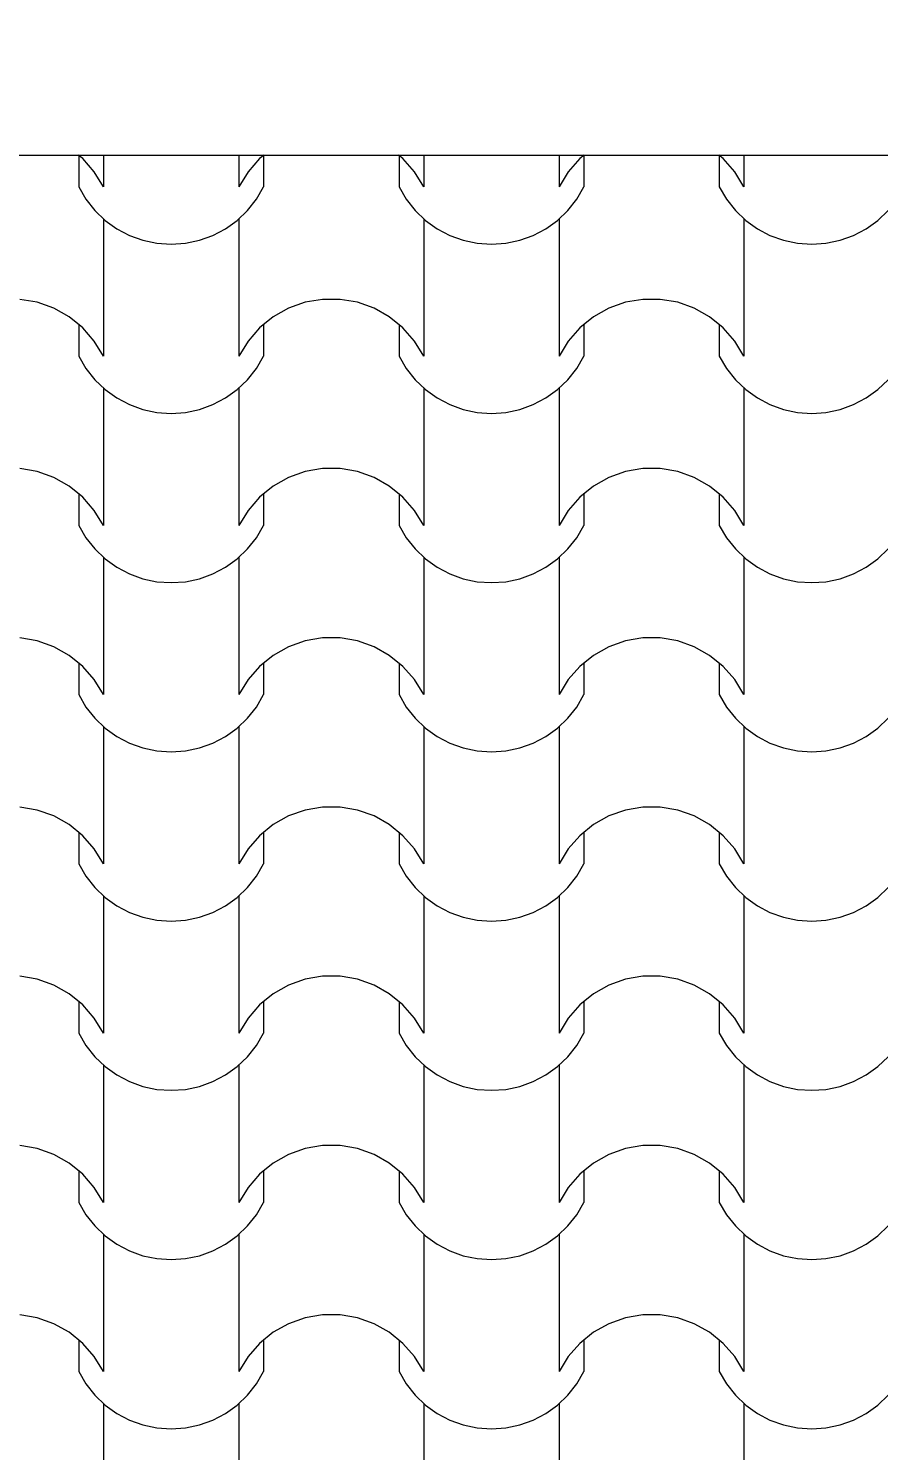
# Model space of a CAD drawing. Header units: millimetres. Extents: x 318905 to 439572, y -5133 to 105868.
# Drawn here: x 400279 to 401034, y 6484 to 7747 of the extents above; entities that cross this region are included whole.
import ezdxf

# ---------------------------------------------------------------- set-up
doc = ezdxf.new("R2010")
doc.units = ezdxf.units.MM
doc.header["$MEASUREMENT"] = 0
for name, color, linetype, lineweight in [('0_Stylo_No__98', 154, 'Continuous', 0), ('2D -  Dessin général_Stylo_No__1', 7, 'Continuous', 5), ('OMBRES_Stylo_No__1', 7, 'Continuous', 5)]:
    doc.layers.add(name, color=color, linetype=linetype, lineweight=lineweight)
doc.layers.add('OMBRES_Stylo_No__82', color=7, linetype='Continuous', lineweight=13, true_color=0xaaaaaa)
doc.styles.add('STYLE_GENERE_3', font='')
doc.styles.get('STYLE_GENERE_3').set_extended_font_data('Arial')
doc.dimstyles.new('STYLE_GENERE__1', dxfattribs={"dimtxt": 200, "dimasz": 142.5, "dimexe": 0.18, "dimexo": 500, "dimgap": 0.09, "dimtad": 0, "dimtih": 1, "dimtoh": 1, "dimlfac": 0.001, "dimzin": 0, "dimdsep": 46, "dimtxsty": 'STYLE_GENERE_3', "dimblk": 'ARROWHEAD_6', "dimblk1": 'ARROWHEAD_6', "dimblk2": 'ARROWHEAD_6', "dimcen": 0.09, "dimclrd": 154, "dimclre": 154, "dimclrt": 154, "dimazin": 0, "dimtfac": 1, "dimtdec": 4, "dimtmove": 0, "dimatfit": 3, "dimfxl": 0, "dimtolj": 1, "dimtzin": 0, "dimarcsym": 0})

# ---------------------------------------------------------------- blocks, each defined once
blk = doc.blocks.new('*X109')
at = {"layer": 'OMBRES_Stylo_No__82', "linetype": 'Continuous'}
for p, q in [((400327.1, 7631.3), (400323.1, 7634.5)), ((400323.5, 7634.2), (400323.5, 7606.2)), ((400337.3, 7619.5), (400327.1, 7631.3)), ((400345.5, 7634.5), (400345.5, 7606.2)), ((400465.7, 7634.5), (400465.7, 7606.2)), ((400484.1, 7631.3), (400473.9, 7619.5)), ((400488.1, 7634.5), (400484.1, 7631.3)), ((400487.7, 7634.2), (400487.7, 7606.2)), ((400611.5, 7631.3), (400607.6, 7634.5)), ((400608, 7634.2), (400608, 7606.2)), ((400621.8, 7619.5), (400611.5, 7631.3)), ((400630, 7634.5), (400630, 7606.2)), ((400750.2, 7634.5), (400750.2, 7606.2)), ((400768.6, 7631.3), (400758.3, 7619.5)), ((400772.6, 7634.5), (400768.6, 7631.3)), ((400772.2, 7634.2), (400772.2, 7606.2)), ((400896, 7631.3), (400892.1, 7634.5)), ((400892.4, 7634.2), (400892.4, 7606.2)), ((400906.3, 7619.5), (400896, 7631.3)), ((400914.4, 7634.5), (400914.4, 7606.2)), ((400345.5, 7606.2), (400337.3, 7619.5)), ((400473.9, 7619.5), (400465.7, 7606.2)), ((400630, 7606.2), (400621.8, 7619.5)), ((400758.3, 7619.5), (400750.2, 7606.2)), ((400914.4, 7606.2), (400906.3, 7619.5)), ((400323.5, 7606.2), (400329.9, 7595.2)), ((400481.3, 7595.2), (400487.7, 7606.2)), ((400608, 7606.2), (400614.4, 7595.2)), ((400765.8, 7595.2), (400772.2, 7606.2)), ((400892.4, 7606.2), (400898.9, 7595.2)), ((400329.9, 7595.2), (400337.8, 7585.3)), ((400473.4, 7585.3), (400481.3, 7595.2)), ((400614.4, 7595.2), (400622.3, 7585.3)), ((400757.9, 7585.3), (400765.8, 7595.2)), ((400898.9, 7595.2), (400906.8, 7585.3)), ((400337.8, 7585.3), (400347, 7576.5)), ((400464.2, 7576.5), (400473.4, 7585.3)), ((400622.3, 7585.3), (400631.5, 7576.5)), ((400748.7, 7576.5), (400757.9, 7585.3)), ((400906.8, 7585.3), (400916, 7576.5)), ((401033.2, 7576.5), (401042.4, 7585.3)), ((400345.5, 7577.8), (400345.5, 7516.8)), ((400347, 7576.5), (400357.3, 7569.1)), ((400357.3, 7569.1), (400368.5, 7563.1)), ((400442.7, 7563.1), (400453.9, 7569.1)), ((400453.9, 7569.1), (400464.2, 7576.5)), ((400465.7, 7577.8), (400465.7, 7516.8)), ((400630, 7577.8), (400630, 7516.8)), ((400631.5, 7576.5), (400641.8, 7569.1)), ((400641.8, 7569.1), (400653, 7563.1)), ((400727.1, 7563.1), (400738.4, 7569.1)), ((400738.4, 7569.1), (400748.7, 7576.5)), ((400750.2, 7577.8), (400750.2, 7516.8)), ((400914.4, 7577.8), (400914.4, 7516.8)), ((400916, 7576.5), (400926.3, 7569.1)), ((400926.3, 7569.1), (400937.5, 7563.1)), ((401011.6, 7563.1), (401022.9, 7569.1)), ((401022.9, 7569.1), (401033.2, 7576.5)), ((400368.5, 7563.1), (400380.5, 7558.8)), ((400380.5, 7558.8), (400392.9, 7556.2)), ((400392.9, 7556.2), (400405.6, 7555.3)), ((400405.6, 7555.3), (400418.3, 7556.2)), ((400418.3, 7556.2), (400430.7, 7558.8)), ((400430.7, 7558.8), (400442.7, 7563.1)), ((400653, 7563.1), (400665, 7558.8)), ((400665, 7558.8), (400677.4, 7556.2)), ((400677.4, 7556.2), (400690.1, 7555.3)), ((400690.1, 7555.3), (400702.8, 7556.2)), ((400702.8, 7556.2), (400715.2, 7558.8)), ((400715.2, 7558.8), (400727.1, 7563.1)), ((400937.5, 7563.1), (400949.5, 7558.8)), ((400949.5, 7558.8), (400961.9, 7556.2)), ((400961.9, 7556.2), (400974.6, 7555.3)), ((400974.6, 7555.3), (400987.2, 7556.2)), ((400987.2, 7556.2), (400999.7, 7558.8)), ((400999.7, 7558.8), (401011.6, 7563.1)), ((400345.5, 7516.8), (400345.5, 7455.8)), ((400465.7, 7516.8), (400465.7, 7455.8)), ((400630, 7516.8), (400630, 7455.8)), ((400750.2, 7516.8), (400750.2, 7455.8)), ((400914.4, 7516.8), (400914.4, 7455.8)), ((400286.6, 7503.7), (400271.2, 7506.3)), ((400301.3, 7498.5), (400286.6, 7503.7)), ((400524.6, 7503.7), (400509.9, 7498.5)), ((400540, 7506.3), (400524.6, 7503.7)), ((400547.8, 7506.3), (400540, 7506.3)), ((400555.7, 7506.3), (400547.8, 7506.3)), ((400571.1, 7503.7), (400555.7, 7506.3)), ((400585.8, 7498.5), (400571.1, 7503.7)), ((400809.1, 7503.7), (400794.4, 7498.5)), ((400824.5, 7506.3), (400809.1, 7503.7)), ((400832.3, 7506.3), (400824.5, 7506.3)), ((400840.1, 7506.3), (400832.3, 7506.3)), ((400855.5, 7503.7), (400840.1, 7506.3)), ((400870.3, 7498.5), (400855.5, 7503.7)), ((400314.9, 7490.8), (400301.3, 7498.5)), ((400509.9, 7498.5), (400496.3, 7490.8)), ((400599.4, 7490.8), (400585.8, 7498.5)), ((400794.4, 7498.5), (400780.7, 7490.8)), ((400883.9, 7490.8), (400870.3, 7498.5)), ((400327.1, 7481), (400314.9, 7490.8)), ((400323.5, 7483.9), (400323.5, 7455.8)), ((400337.3, 7469.2), (400327.1, 7481)), ((400484.1, 7481), (400473.9, 7469.2)), ((400496.3, 7490.8), (400484.1, 7481)), ((400487.7, 7483.9), (400487.7, 7455.8)), ((400611.5, 7481), (400599.4, 7490.8)), ((400608, 7483.9), (400608, 7455.8)), ((400621.8, 7469.2), (400611.5, 7481)), ((400768.6, 7481), (400758.3, 7469.2)), ((400780.7, 7490.8), (400768.6, 7481)), ((400772.2, 7483.9), (400772.2, 7455.8)), ((400896, 7481), (400883.9, 7490.8)), ((400892.4, 7483.9), (400892.4, 7455.8)), ((400906.3, 7469.2), (400896, 7481)), ((400345.5, 7455.8), (400337.3, 7469.2)), ((400473.9, 7469.2), (400465.7, 7455.8)), ((400630, 7455.8), (400621.8, 7469.2)), ((400758.3, 7469.2), (400750.2, 7455.8)), ((400914.4, 7455.8), (400906.3, 7469.2)), ((400323.5, 7455.8), (400329.9, 7444.9)), ((400481.3, 7444.9), (400487.7, 7455.8)), ((400608, 7455.8), (400614.4, 7444.9)), ((400765.8, 7444.9), (400772.2, 7455.8)), ((400892.4, 7455.8), (400898.9, 7444.9)), ((400329.9, 7444.9), (400337.8, 7434.9)), ((400473.4, 7434.9), (400481.3, 7444.9)), ((400614.4, 7444.9), (400622.3, 7434.9)), ((400757.9, 7434.9), (400765.8, 7444.9)), ((400898.9, 7444.9), (400906.8, 7434.9)), ((400337.8, 7434.9), (400347, 7426.2)), ((400464.2, 7426.2), (400473.4, 7434.9)), ((400622.3, 7434.9), (400631.5, 7426.2)), ((400748.7, 7426.2), (400757.9, 7434.9)), ((400906.8, 7434.9), (400916, 7426.2)), ((401033.2, 7426.2), (401042.4, 7434.9)), ((400345.5, 7427.4), (400345.5, 7366.5)), ((400347, 7426.2), (400357.3, 7418.7)), ((400357.3, 7418.7), (400368.5, 7412.8)), ((400442.7, 7412.8), (400453.9, 7418.7)), ((400453.9, 7418.7), (400464.2, 7426.2)), ((400465.7, 7427.4), (400465.7, 7366.5)), ((400630, 7427.4), (400630, 7366.5)), ((400631.5, 7426.2), (400641.8, 7418.7)), ((400641.8, 7418.7), (400653, 7412.8)), ((400727.1, 7412.8), (400738.4, 7418.7)), ((400738.4, 7418.7), (400748.7, 7426.2)), ((400750.2, 7427.4), (400750.2, 7366.5)), ((400914.4, 7427.4), (400914.4, 7366.5)), ((400916, 7426.2), (400926.3, 7418.7)), ((400926.3, 7418.7), (400937.5, 7412.8)), ((401011.6, 7412.8), (401022.9, 7418.7)), ((401022.9, 7418.7), (401033.2, 7426.2)), ((400368.5, 7412.8), (400380.5, 7408.5)), ((400380.5, 7408.5), (400392.9, 7405.9)), ((400392.9, 7405.9), (400405.6, 7405)), ((400405.6, 7405), (400418.3, 7405.9)), ((400418.3, 7405.9), (400430.7, 7408.5)), ((400430.7, 7408.5), (400442.7, 7412.8)), ((400653, 7412.8), (400665, 7408.5)), ((400665, 7408.5), (400677.4, 7405.9)), ((400677.4, 7405.9), (400690.1, 7405)), ((400690.1, 7405), (400702.8, 7405.9)), ((400702.8, 7405.9), (400715.2, 7408.5)), ((400715.2, 7408.5), (400727.1, 7412.8)), ((400937.5, 7412.8), (400949.5, 7408.5)), ((400949.5, 7408.5), (400961.9, 7405.9)), ((400961.9, 7405.9), (400974.6, 7405)), ((400974.6, 7405), (400987.2, 7405.9)), ((400987.2, 7405.9), (400999.7, 7408.5)), ((400999.7, 7408.5), (401011.6, 7412.8)), ((400345.5, 7366.5), (400345.5, 7305.5)), ((400465.7, 7366.5), (400465.7, 7305.5)), ((400630, 7366.5), (400630, 7305.5)), ((400750.2, 7366.5), (400750.2, 7305.5)), ((400914.4, 7366.5), (400914.4, 7305.5)), ((400286.6, 7353.4), (400271.2, 7356)), ((400301.3, 7348.1), (400286.6, 7353.4)), ((400524.6, 7353.4), (400509.9, 7348.1)), ((400540, 7356), (400524.6, 7353.4)), ((400547.8, 7356), (400540, 7356)), ((400555.7, 7356), (400547.8, 7356)), ((400571.1, 7353.4), (400555.7, 7356)), ((400585.8, 7348.1), (400571.1, 7353.4)), ((400809.1, 7353.4), (400794.4, 7348.1)), ((400824.5, 7356), (400809.1, 7353.4)), ((400832.3, 7356), (400824.5, 7356)), ((400840.1, 7356), (400832.3, 7356)), ((400855.5, 7353.4), (400840.1, 7356)), ((400870.3, 7348.1), (400855.5, 7353.4)), ((400314.9, 7340.5), (400301.3, 7348.1)), ((400327.1, 7330.6), (400314.9, 7340.5)), ((400496.3, 7340.5), (400484.1, 7330.6)), ((400509.9, 7348.1), (400496.3, 7340.5)), ((400599.4, 7340.5), (400585.8, 7348.1)), ((400611.5, 7330.6), (400599.4, 7340.5)), ((400780.7, 7340.5), (400768.6, 7330.6)), ((400794.4, 7348.1), (400780.7, 7340.5)), ((400883.9, 7340.5), (400870.3, 7348.1)), ((400896, 7330.6), (400883.9, 7340.5)), ((400323.5, 7333.5), (400323.5, 7305.5)), ((400337.3, 7318.8), (400327.1, 7330.6)), ((400484.1, 7330.6), (400473.9, 7318.8)), ((400487.7, 7333.5), (400487.7, 7305.5)), ((400608, 7333.5), (400608, 7305.5)), ((400621.8, 7318.8), (400611.5, 7330.6)), ((400768.6, 7330.6), (400758.3, 7318.8)), ((400772.2, 7333.5), (400772.2, 7305.5)), ((400892.4, 7333.5), (400892.4, 7305.5)), ((400906.3, 7318.8), (400896, 7330.6)), ((400345.5, 7305.5), (400337.3, 7318.8)), ((400473.9, 7318.8), (400465.7, 7305.5)), ((400630, 7305.5), (400621.8, 7318.8)), ((400758.3, 7318.8), (400750.2, 7305.5)), ((400914.4, 7305.5), (400906.3, 7318.8)), ((400323.5, 7305.5), (400329.9, 7294.5)), ((400481.3, 7294.5), (400487.7, 7305.5)), ((400608, 7305.5), (400614.4, 7294.5)), ((400765.8, 7294.5), (400772.2, 7305.5)), ((400892.4, 7305.5), (400898.9, 7294.5)), ((400329.9, 7294.5), (400337.8, 7284.6)), ((400473.4, 7284.6), (400481.3, 7294.5)), ((400614.4, 7294.5), (400622.3, 7284.6)), ((400757.9, 7284.6), (400765.8, 7294.5)), ((400898.9, 7294.5), (400906.8, 7284.6)), ((400337.8, 7284.6), (400347, 7275.8)), ((400345.5, 7277.1), (400345.5, 7216.1)), ((400464.2, 7275.8), (400473.4, 7284.6)), ((400465.7, 7277.1), (400465.7, 7216.1)), ((400622.3, 7284.6), (400631.5, 7275.8)), ((400630, 7277.1), (400630, 7216.1)), ((400748.7, 7275.8), (400757.9, 7284.6)), ((400750.2, 7277.1), (400750.2, 7216.1)), ((400906.8, 7284.6), (400916, 7275.8)), ((400914.4, 7277.1), (400914.4, 7216.1)), ((401033.2, 7275.8), (401042.4, 7284.6)), ((400347, 7275.8), (400357.3, 7268.4)), ((400357.3, 7268.4), (400368.5, 7262.5)), ((400442.7, 7262.5), (400453.9, 7268.4)), ((400453.9, 7268.4), (400464.2, 7275.8)), ((400631.5, 7275.8), (400641.8, 7268.4)), ((400641.8, 7268.4), (400653, 7262.5)), ((400727.1, 7262.5), (400738.4, 7268.4)), ((400738.4, 7268.4), (400748.7, 7275.8)), ((400916, 7275.8), (400926.3, 7268.4)), ((400926.3, 7268.4), (400937.5, 7262.5)), ((401011.6, 7262.5), (401022.9, 7268.4)), ((401022.9, 7268.4), (401033.2, 7275.8)), ((400368.5, 7262.5), (400380.5, 7258.2)), ((400380.5, 7258.2), (400392.9, 7255.5)), ((400392.9, 7255.5), (400405.6, 7254.7)), ((400405.6, 7254.7), (400418.3, 7255.5)), ((400418.3, 7255.5), (400430.7, 7258.2)), ((400430.7, 7258.2), (400442.7, 7262.5)), ((400653, 7262.5), (400665, 7258.2)), ((400665, 7258.2), (400677.4, 7255.5)), ((400677.4, 7255.5), (400690.1, 7254.7)), ((400690.1, 7254.7), (400702.8, 7255.5)), ((400702.8, 7255.5), (400715.2, 7258.2)), ((400715.2, 7258.2), (400727.1, 7262.5)), ((400937.5, 7262.5), (400949.5, 7258.2)), ((400949.5, 7258.2), (400961.9, 7255.5)), ((400961.9, 7255.5), (400974.6, 7254.7)), ((400974.6, 7254.7), (400987.2, 7255.5)), ((400987.2, 7255.5), (400999.7, 7258.2)), ((400999.7, 7258.2), (401011.6, 7262.5)), ((400345.5, 7216.1), (400345.5, 7155.2)), ((400465.7, 7216.1), (400465.7, 7155.2)), ((400630, 7216.1), (400630, 7155.2)), ((400750.2, 7216.1), (400750.2, 7155.2)), ((400914.4, 7216.1), (400914.4, 7155.2)), ((400286.6, 7203), (400271.2, 7205.7)), ((400301.3, 7197.8), (400286.6, 7203)), ((400524.6, 7203), (400509.9, 7197.8)), ((400540, 7205.7), (400524.6, 7203)), ((400547.8, 7205.7), (400540, 7205.7)), ((400555.7, 7205.7), (400547.8, 7205.7)), ((400571.1, 7203), (400555.7, 7205.7)), ((400585.8, 7197.8), (400571.1, 7203)), ((400809.1, 7203), (400794.4, 7197.8)), ((400824.5, 7205.7), (400809.1, 7203)), ((400832.3, 7205.7), (400824.5, 7205.7)), ((400840.1, 7205.7), (400832.3, 7205.7)), ((400855.5, 7203), (400840.1, 7205.7)), ((400870.3, 7197.8), (400855.5, 7203)), ((400314.9, 7190.1), (400301.3, 7197.8)), ((400327.1, 7180.3), (400314.9, 7190.1)), ((400496.3, 7190.1), (400484.1, 7180.3)), ((400509.9, 7197.8), (400496.3, 7190.1)), ((400599.4, 7190.1), (400585.8, 7197.8)), ((400611.5, 7180.3), (400599.4, 7190.1)), ((400780.7, 7190.1), (400768.6, 7180.3)), ((400794.4, 7197.8), (400780.7, 7190.1)), ((400883.9, 7190.1), (400870.3, 7197.8)), ((400896, 7180.3), (400883.9, 7190.1)), ((400323.5, 7183.2), (400323.5, 7155.2)), ((400337.3, 7168.5), (400327.1, 7180.3)), ((400484.1, 7180.3), (400473.9, 7168.5)), ((400487.7, 7183.2), (400487.7, 7155.2)), ((400608, 7183.2), (400608, 7155.2)), ((400621.8, 7168.5), (400611.5, 7180.3)), ((400768.6, 7180.3), (400758.3, 7168.5)), ((400772.2, 7183.2), (400772.2, 7155.2)), ((400892.4, 7183.2), (400892.4, 7155.2)), ((400906.3, 7168.5), (400896, 7180.3)), ((400345.5, 7155.2), (400337.3, 7168.5)), ((400473.9, 7168.5), (400465.7, 7155.2)), ((400630, 7155.2), (400621.8, 7168.5)), ((400758.3, 7168.5), (400750.2, 7155.2)), ((400914.4, 7155.2), (400906.3, 7168.5)), ((400323.5, 7155.2), (400329.9, 7144.2)), ((400481.3, 7144.2), (400487.7, 7155.2)), ((400608, 7155.2), (400614.4, 7144.2)), ((400765.8, 7144.2), (400772.2, 7155.2)), ((400892.4, 7155.2), (400898.9, 7144.2)), ((400329.9, 7144.2), (400337.8, 7134.3)), ((400473.4, 7134.3), (400481.3, 7144.2)), ((400614.4, 7144.2), (400622.3, 7134.3)), ((400757.9, 7134.3), (400765.8, 7144.2)), ((400898.9, 7144.2), (400906.8, 7134.3)), ((400337.8, 7134.3), (400347, 7125.5)), ((400345.5, 7126.8), (400345.5, 7065.8)), ((400347, 7125.5), (400357.3, 7118.1)), ((400453.9, 7118.1), (400464.2, 7125.5)), ((400464.2, 7125.5), (400473.4, 7134.3)), ((400465.7, 7126.8), (400465.7, 7065.8)), ((400622.3, 7134.3), (400631.5, 7125.5)), ((400630, 7126.8), (400630, 7065.8)), ((400631.5, 7125.5), (400641.8, 7118.1)), ((400738.4, 7118.1), (400748.7, 7125.5)), ((400748.7, 7125.5), (400757.9, 7134.3)), ((400750.2, 7126.8), (400750.2, 7065.8)), ((400906.8, 7134.3), (400916, 7125.5)), ((400914.4, 7126.8), (400914.4, 7065.8)), ((400916, 7125.5), (400926.3, 7118.1)), ((401022.9, 7118.1), (401033.2, 7125.5)), ((401033.2, 7125.5), (401042.4, 7134.3)), ((400357.3, 7118.1), (400368.5, 7112.1)), ((400368.5, 7112.1), (400380.5, 7107.8)), ((400430.7, 7107.8), (400442.7, 7112.1)), ((400442.7, 7112.1), (400453.9, 7118.1)), ((400641.8, 7118.1), (400653, 7112.1)), ((400653, 7112.1), (400665, 7107.8)), ((400715.2, 7107.8), (400727.1, 7112.1)), ((400727.1, 7112.1), (400738.4, 7118.1)), ((400926.3, 7118.1), (400937.5, 7112.1)), ((400937.5, 7112.1), (400949.5, 7107.8)), ((400999.7, 7107.8), (401011.6, 7112.1)), ((401011.6, 7112.1), (401022.9, 7118.1)), ((400380.5, 7107.8), (400392.9, 7105.2)), ((400392.9, 7105.2), (400405.6, 7104.3)), ((400405.6, 7104.3), (400418.3, 7105.2)), ((400418.3, 7105.2), (400430.7, 7107.8)), ((400665, 7107.8), (400677.4, 7105.2)), ((400677.4, 7105.2), (400690.1, 7104.3)), ((400690.1, 7104.3), (400702.8, 7105.2)), ((400702.8, 7105.2), (400715.2, 7107.8)), ((400949.5, 7107.8), (400961.9, 7105.2)), ((400961.9, 7105.2), (400974.6, 7104.3)), ((400974.6, 7104.3), (400987.2, 7105.2)), ((400987.2, 7105.2), (400999.7, 7107.8)), ((400345.5, 7065.8), (400345.5, 7004.8)), ((400465.7, 7065.8), (400465.7, 7004.8)), ((400630, 7065.8), (400630, 7004.8)), ((400750.2, 7065.8), (400750.2, 7004.8)), ((400914.4, 7065.8), (400914.4, 7004.8)), ((400286.6, 7052.7), (400271.2, 7055.3)), ((400301.3, 7047.4), (400286.6, 7052.7)), ((400524.6, 7052.7), (400509.9, 7047.4)), ((400540, 7055.3), (400524.6, 7052.7)), ((400547.8, 7055.3), (400540, 7055.3)), ((400555.7, 7055.3), (400547.8, 7055.3)), ((400571.1, 7052.7), (400555.7, 7055.3)), ((400585.8, 7047.4), (400571.1, 7052.7)), ((400809.1, 7052.7), (400794.4, 7047.4)), ((400824.5, 7055.3), (400809.1, 7052.7)), ((400832.3, 7055.3), (400824.5, 7055.3)), ((400840.1, 7055.3), (400832.3, 7055.3)), ((400855.5, 7052.7), (400840.1, 7055.3)), ((400870.3, 7047.4), (400855.5, 7052.7)), ((400314.9, 7039.8), (400301.3, 7047.4)), ((400327.1, 7029.9), (400314.9, 7039.8)), ((400496.3, 7039.8), (400484.1, 7029.9)), ((400509.9, 7047.4), (400496.3, 7039.8)), ((400599.4, 7039.8), (400585.8, 7047.4)), ((400611.5, 7029.9), (400599.4, 7039.8)), ((400780.7, 7039.8), (400768.6, 7029.9)), ((400794.4, 7047.4), (400780.7, 7039.8)), ((400883.9, 7039.8), (400870.3, 7047.4)), ((400896, 7029.9), (400883.9, 7039.8)), ((400323.5, 7032.9), (400323.5, 7004.8)), ((400337.3, 7018.2), (400327.1, 7029.9)), ((400484.1, 7029.9), (400473.9, 7018.2)), ((400487.7, 7032.9), (400487.7, 7004.8)), ((400608, 7032.9), (400608, 7004.8)), ((400621.8, 7018.2), (400611.5, 7029.9)), ((400768.6, 7029.9), (400758.3, 7018.2)), ((400772.2, 7032.9), (400772.2, 7004.8)), ((400892.4, 7032.9), (400892.4, 7004.8)), ((400906.3, 7018.2), (400896, 7029.9)), ((400345.5, 7004.8), (400337.3, 7018.2)), ((400473.9, 7018.2), (400465.7, 7004.8)), ((400630, 7004.8), (400621.8, 7018.2)), ((400758.3, 7018.2), (400750.2, 7004.8)), ((400914.4, 7004.8), (400906.3, 7018.2)), ((400323.5, 7004.8), (400329.9, 6993.9)), ((400481.3, 6993.9), (400487.7, 7004.8)), ((400608, 7004.8), (400614.4, 6993.9)), ((400765.8, 6993.9), (400772.2, 7004.8)), ((400892.4, 7004.8), (400898.9, 6993.9)), ((400329.9, 6993.9), (400337.8, 6983.9)), ((400473.4, 6983.9), (400481.3, 6993.9)), ((400614.4, 6993.9), (400622.3, 6983.9)), ((400757.9, 6983.9), (400765.8, 6993.9)), ((400898.9, 6993.9), (400906.8, 6983.9)), ((400337.8, 6983.9), (400347, 6975.1)), ((400345.5, 6976.4), (400345.5, 6915.5)), ((400347, 6975.1), (400357.3, 6967.7)), ((400453.9, 6967.7), (400464.2, 6975.1)), ((400464.2, 6975.1), (400473.4, 6983.9)), ((400465.7, 6976.4), (400465.7, 6915.5)), ((400622.3, 6983.9), (400631.5, 6975.1)), ((400630, 6976.4), (400630, 6915.5)), ((400631.5, 6975.1), (400641.8, 6967.7)), ((400738.4, 6967.7), (400748.7, 6975.1)), ((400748.7, 6975.1), (400757.9, 6983.9)), ((400750.2, 6976.4), (400750.2, 6915.5)), ((400906.8, 6983.9), (400916, 6975.1)), ((400914.4, 6976.4), (400914.4, 6915.5)), ((400916, 6975.1), (400926.3, 6967.7)), ((401022.9, 6967.7), (401033.2, 6975.1)), ((401033.2, 6975.1), (401042.4, 6983.9)), ((400357.3, 6967.7), (400368.5, 6961.8)), ((400368.5, 6961.8), (400380.5, 6957.5)), ((400430.7, 6957.5), (400442.7, 6961.8)), ((400442.7, 6961.8), (400453.9, 6967.7)), ((400641.8, 6967.7), (400653, 6961.8)), ((400653, 6961.8), (400665, 6957.5)), ((400715.2, 6957.5), (400727.1, 6961.8)), ((400727.1, 6961.8), (400738.4, 6967.7)), ((400926.3, 6967.7), (400937.5, 6961.8)), ((400937.5, 6961.8), (400949.5, 6957.5)), ((400999.7, 6957.5), (401011.6, 6961.8)), ((401011.6, 6961.8), (401022.9, 6967.7)), ((400380.5, 6957.5), (400392.9, 6954.9)), ((400392.9, 6954.9), (400405.6, 6954)), ((400405.6, 6954), (400418.3, 6954.9)), ((400418.3, 6954.9), (400430.7, 6957.5)), ((400665, 6957.5), (400677.4, 6954.9)), ((400677.4, 6954.9), (400690.1, 6954)), ((400690.1, 6954), (400702.8, 6954.9)), ((400702.8, 6954.9), (400715.2, 6957.5)), ((400949.5, 6957.5), (400961.9, 6954.9)), ((400961.9, 6954.9), (400974.6, 6954)), ((400974.6, 6954), (400987.2, 6954.9)), ((400987.2, 6954.9), (400999.7, 6957.5)), ((400345.5, 6915.5), (400345.5, 6854.5)), ((400465.7, 6915.5), (400465.7, 6854.5)), ((400630, 6915.5), (400630, 6854.5)), ((400750.2, 6915.5), (400750.2, 6854.5)), ((400914.4, 6915.5), (400914.4, 6854.5)), ((400286.6, 6902.3), (400271.2, 6905)), ((400301.3, 6897.1), (400286.6, 6902.3)), ((400524.6, 6902.3), (400509.9, 6897.1)), ((400540, 6905), (400524.6, 6902.3)), ((400547.8, 6905), (400540, 6905)), ((400555.7, 6905), (400547.8, 6905)), ((400571.1, 6902.3), (400555.7, 6905)), ((400585.8, 6897.1), (400571.1, 6902.3)), ((400809.1, 6902.3), (400794.4, 6897.1)), ((400824.5, 6905), (400809.1, 6902.3)), ((400832.3, 6905), (400824.5, 6905)), ((400840.1, 6905), (400832.3, 6905)), ((400855.5, 6902.3), (400840.1, 6905)), ((400870.3, 6897.1), (400855.5, 6902.3)), ((400314.9, 6889.5), (400301.3, 6897.1)), ((400327.1, 6879.6), (400314.9, 6889.5)), ((400496.3, 6889.5), (400484.1, 6879.6)), ((400509.9, 6897.1), (400496.3, 6889.5)), ((400599.4, 6889.5), (400585.8, 6897.1)), ((400611.5, 6879.6), (400599.4, 6889.5)), ((400780.7, 6889.5), (400768.6, 6879.6)), ((400794.4, 6897.1), (400780.7, 6889.5)), ((400883.9, 6889.5), (400870.3, 6897.1)), ((400896, 6879.6), (400883.9, 6889.5)), ((400323.5, 6882.5), (400323.5, 6854.5)), ((400337.3, 6867.8), (400327.1, 6879.6)), ((400484.1, 6879.6), (400473.9, 6867.8)), ((400487.7, 6882.5), (400487.7, 6854.5)), ((400608, 6882.5), (400608, 6854.5)), ((400621.8, 6867.8), (400611.5, 6879.6)), ((400768.6, 6879.6), (400758.3, 6867.8)), ((400772.2, 6882.5), (400772.2, 6854.5)), ((400892.4, 6882.5), (400892.4, 6854.5)), ((400906.3, 6867.8), (400896, 6879.6)), ((400345.5, 6854.5), (400337.3, 6867.8)), ((400473.9, 6867.8), (400465.7, 6854.5)), ((400630, 6854.5), (400621.8, 6867.8)), ((400758.3, 6867.8), (400750.2, 6854.5)), ((400914.4, 6854.5), (400906.3, 6867.8)), ((400323.5, 6854.5), (400329.9, 6843.5)), ((400481.3, 6843.5), (400487.7, 6854.5)), ((400608, 6854.5), (400614.4, 6843.5)), ((400765.8, 6843.5), (400772.2, 6854.5)), ((400892.4, 6854.5), (400898.9, 6843.5)), ((400329.9, 6843.5), (400337.8, 6833.6)), ((400473.4, 6833.6), (400481.3, 6843.5)), ((400614.4, 6843.5), (400622.3, 6833.6)), ((400757.9, 6833.6), (400765.8, 6843.5)), ((400898.9, 6843.5), (400906.8, 6833.6)), ((400337.8, 6833.6), (400347, 6824.8)), ((400345.5, 6826.1), (400345.5, 6765.1)), ((400347, 6824.8), (400357.3, 6817.4)), ((400453.9, 6817.4), (400464.2, 6824.8)), ((400464.2, 6824.8), (400473.4, 6833.6)), ((400465.7, 6826.1), (400465.7, 6765.1)), ((400622.3, 6833.6), (400631.5, 6824.8)), ((400630, 6826.1), (400630, 6765.1)), ((400631.5, 6824.8), (400641.8, 6817.4)), ((400738.4, 6817.4), (400748.7, 6824.8)), ((400748.7, 6824.8), (400757.9, 6833.6)), ((400750.2, 6826.1), (400750.2, 6765.1)), ((400906.8, 6833.6), (400916, 6824.8)), ((400914.4, 6826.1), (400914.4, 6765.1)), ((400916, 6824.8), (400926.3, 6817.4)), ((401022.9, 6817.4), (401033.2, 6824.8)), ((401033.2, 6824.8), (401042.4, 6833.6)), ((400357.3, 6817.4), (400368.5, 6811.5)), ((400368.5, 6811.5), (400380.5, 6807.2)), ((400430.7, 6807.2), (400442.7, 6811.5)), ((400442.7, 6811.5), (400453.9, 6817.4)), ((400641.8, 6817.4), (400653, 6811.5)), ((400653, 6811.5), (400665, 6807.2)), ((400715.2, 6807.2), (400727.1, 6811.5)), ((400727.1, 6811.5), (400738.4, 6817.4)), ((400926.3, 6817.4), (400937.5, 6811.5)), ((400937.5, 6811.5), (400949.5, 6807.2)), ((400999.7, 6807.2), (401011.6, 6811.5)), ((401011.6, 6811.5), (401022.9, 6817.4)), ((400380.5, 6807.2), (400392.9, 6804.5)), ((400392.9, 6804.5), (400405.6, 6803.7)), ((400405.6, 6803.7), (400418.3, 6804.5)), ((400418.3, 6804.5), (400430.7, 6807.2)), ((400665, 6807.2), (400677.4, 6804.5)), ((400677.4, 6804.5), (400690.1, 6803.7)), ((400690.1, 6803.7), (400702.8, 6804.5)), ((400702.8, 6804.5), (400715.2, 6807.2)), ((400949.5, 6807.2), (400961.9, 6804.5)), ((400961.9, 6804.5), (400974.6, 6803.7)), ((400974.6, 6803.7), (400987.2, 6804.5)), ((400987.2, 6804.5), (400999.7, 6807.2)), ((400345.5, 6765.1), (400345.5, 6704.2)), ((400465.7, 6765.1), (400465.7, 6704.2)), ((400630, 6765.1), (400630, 6704.2)), ((400750.2, 6765.1), (400750.2, 6704.2)), ((400914.4, 6765.1), (400914.4, 6704.2)), ((400286.6, 6752), (400271.2, 6754.7)), ((400301.3, 6746.8), (400286.6, 6752)), ((400314.9, 6739.1), (400301.3, 6746.8)), ((400509.9, 6746.8), (400496.3, 6739.1)), ((400524.6, 6752), (400509.9, 6746.8)), ((400540, 6754.7), (400524.6, 6752)), ((400547.8, 6754.7), (400540, 6754.7)), ((400555.7, 6754.7), (400547.8, 6754.7)), ((400571.1, 6752), (400555.7, 6754.7)), ((400585.8, 6746.8), (400571.1, 6752)), ((400599.4, 6739.1), (400585.8, 6746.8)), ((400794.4, 6746.8), (400780.7, 6739.1)), ((400809.1, 6752), (400794.4, 6746.8)), ((400824.5, 6754.7), (400809.1, 6752)), ((400832.3, 6754.7), (400824.5, 6754.7)), ((400840.1, 6754.7), (400832.3, 6754.7)), ((400855.5, 6752), (400840.1, 6754.7)), ((400870.3, 6746.8), (400855.5, 6752)), ((400883.9, 6739.1), (400870.3, 6746.8)), ((400327.1, 6729.3), (400314.9, 6739.1)), ((400496.3, 6739.1), (400484.1, 6729.3)), ((400611.5, 6729.3), (400599.4, 6739.1)), ((400780.7, 6739.1), (400768.6, 6729.3)), ((400896, 6729.3), (400883.9, 6739.1)), ((400323.5, 6732.2), (400323.5, 6704.2)), ((400337.3, 6717.5), (400327.1, 6729.3)), ((400484.1, 6729.3), (400473.9, 6717.5)), ((400487.7, 6732.2), (400487.7, 6704.2)), ((400608, 6732.2), (400608, 6704.2)), ((400621.8, 6717.5), (400611.5, 6729.3)), ((400768.6, 6729.3), (400758.3, 6717.5)), ((400772.2, 6732.2), (400772.2, 6704.2)), ((400892.4, 6732.2), (400892.4, 6704.2)), ((400906.3, 6717.5), (400896, 6729.3)), ((400345.5, 6704.2), (400337.3, 6717.5)), ((400473.9, 6717.5), (400465.7, 6704.2)), ((400630, 6704.2), (400621.8, 6717.5)), ((400758.3, 6717.5), (400750.2, 6704.2)), ((400914.4, 6704.2), (400906.3, 6717.5)), ((400323.5, 6704.2), (400329.9, 6693.2)), ((400481.3, 6693.2), (400487.7, 6704.2)), ((400608, 6704.2), (400614.4, 6693.2)), ((400765.8, 6693.2), (400772.2, 6704.2)), ((400892.4, 6704.2), (400898.9, 6693.2)), ((400329.9, 6693.2), (400337.8, 6683.2)), ((400337.8, 6683.2), (400347, 6674.5)), ((400464.2, 6674.5), (400473.4, 6683.2)), ((400473.4, 6683.2), (400481.3, 6693.2)), ((400614.4, 6693.2), (400622.3, 6683.2)), ((400622.3, 6683.2), (400631.5, 6674.5)), ((400748.7, 6674.5), (400757.9, 6683.2)), ((400757.9, 6683.2), (400765.8, 6693.2)), ((400898.9, 6693.2), (400906.8, 6683.2)), ((400906.8, 6683.2), (400916, 6674.5)), ((401033.2, 6674.5), (401042.4, 6683.2)), ((400345.5, 6675.8), (400345.5, 6614.8)), ((400347, 6674.5), (400357.3, 6667.1)), ((400453.9, 6667.1), (400464.2, 6674.5)), ((400465.7, 6675.8), (400465.7, 6614.8)), ((400630, 6675.8), (400630, 6614.8)), ((400631.5, 6674.5), (400641.8, 6667.1)), ((400738.4, 6667.1), (400748.7, 6674.5)), ((400750.2, 6675.8), (400750.2, 6614.8)), ((400914.4, 6675.8), (400914.4, 6614.8)), ((400916, 6674.5), (400926.3, 6667.1)), ((401022.9, 6667.1), (401033.2, 6674.5)), ((400357.3, 6667.1), (400368.5, 6661.1)), ((400368.5, 6661.1), (400380.5, 6656.8)), ((400430.7, 6656.8), (400442.7, 6661.1)), ((400442.7, 6661.1), (400453.9, 6667.1)), ((400641.8, 6667.1), (400653, 6661.1)), ((400653, 6661.1), (400665, 6656.8)), ((400715.2, 6656.8), (400727.1, 6661.1)), ((400727.1, 6661.1), (400738.4, 6667.1)), ((400926.3, 6667.1), (400937.5, 6661.1)), ((400937.5, 6661.1), (400949.5, 6656.8)), ((400999.7, 6656.8), (401011.6, 6661.1)), ((401011.6, 6661.1), (401022.9, 6667.1)), ((400380.5, 6656.8), (400392.9, 6654.2)), ((400392.9, 6654.2), (400405.6, 6653.3)), ((400405.6, 6653.3), (400418.3, 6654.2)), ((400418.3, 6654.2), (400430.7, 6656.8)), ((400665, 6656.8), (400677.4, 6654.2)), ((400677.4, 6654.2), (400690.1, 6653.3)), ((400690.1, 6653.3), (400702.8, 6654.2)), ((400702.8, 6654.2), (400715.2, 6656.8)), ((400949.5, 6656.8), (400961.9, 6654.2)), ((400961.9, 6654.2), (400974.6, 6653.3)), ((400974.6, 6653.3), (400987.2, 6654.2)), ((400987.2, 6654.2), (400999.7, 6656.8)), ((400345.5, 6614.8), (400345.5, 6553.8)), ((400465.7, 6614.8), (400465.7, 6553.8)), ((400630, 6614.8), (400630, 6553.8)), ((400750.2, 6614.8), (400750.2, 6553.8)), ((400914.4, 6614.8), (400914.4, 6553.8)), ((400286.6, 6601.7), (400271.2, 6604.3)), ((400301.3, 6596.4), (400286.6, 6601.7)), ((400314.9, 6588.8), (400301.3, 6596.4)), ((400509.9, 6596.4), (400496.3, 6588.8)), ((400524.6, 6601.7), (400509.9, 6596.4)), ((400540, 6604.3), (400524.6, 6601.7)), ((400547.8, 6604.3), (400540, 6604.3)), ((400555.7, 6604.3), (400547.8, 6604.3)), ((400571.1, 6601.7), (400555.7, 6604.3)), ((400585.8, 6596.4), (400571.1, 6601.7)), ((400599.4, 6588.8), (400585.8, 6596.4)), ((400794.4, 6596.4), (400780.7, 6588.8)), ((400809.1, 6601.7), (400794.4, 6596.4)), ((400824.5, 6604.3), (400809.1, 6601.7)), ((400832.3, 6604.3), (400824.5, 6604.3)), ((400840.1, 6604.3), (400832.3, 6604.3)), ((400855.5, 6601.7), (400840.1, 6604.3)), ((400870.3, 6596.4), (400855.5, 6601.7)), ((400883.9, 6588.8), (400870.3, 6596.4)), ((400327.1, 6578.9), (400314.9, 6588.8)), ((400323.5, 6581.8), (400323.5, 6553.8)), ((400496.3, 6588.8), (400484.1, 6578.9)), ((400487.7, 6581.8), (400487.7, 6553.8)), ((400611.5, 6578.9), (400599.4, 6588.8)), ((400608, 6581.8), (400608, 6553.8)), ((400780.7, 6588.8), (400768.6, 6578.9)), ((400772.2, 6581.8), (400772.2, 6553.8)), ((400896, 6578.9), (400883.9, 6588.8)), ((400892.4, 6581.8), (400892.4, 6553.8)), ((400337.3, 6567.2), (400327.1, 6578.9)), ((400484.1, 6578.9), (400473.9, 6567.2)), ((400621.8, 6567.2), (400611.5, 6578.9)), ((400768.6, 6578.9), (400758.3, 6567.2)), ((400906.3, 6567.2), (400896, 6578.9)), ((400345.5, 6553.8), (400337.3, 6567.2)), ((400473.9, 6567.2), (400465.7, 6553.8)), ((400630, 6553.8), (400621.8, 6567.2)), ((400758.3, 6567.2), (400750.2, 6553.8)), ((400914.4, 6553.8), (400906.3, 6567.2)), ((400323.5, 6553.8), (400329.9, 6542.9)), ((400481.3, 6542.9), (400487.7, 6553.8)), ((400608, 6553.8), (400614.4, 6542.9)), ((400765.8, 6542.9), (400772.2, 6553.8)), ((400892.4, 6553.8), (400898.9, 6542.9)), ((400329.9, 6542.9), (400337.8, 6532.9)), ((400337.8, 6532.9), (400347, 6524.1)), ((400464.2, 6524.1), (400473.4, 6532.9)), ((400473.4, 6532.9), (400481.3, 6542.9)), ((400614.4, 6542.9), (400622.3, 6532.9)), ((400622.3, 6532.9), (400631.5, 6524.1)), ((400748.7, 6524.1), (400757.9, 6532.9)), ((400757.9, 6532.9), (400765.8, 6542.9)), ((400898.9, 6542.9), (400906.8, 6532.9)), ((400906.8, 6532.9), (400916, 6524.1)), ((401033.2, 6524.1), (401042.4, 6532.9)), ((400345.5, 6525.4), (400345.5, 6464.5)), ((400347, 6524.1), (400357.3, 6516.7)), ((400453.9, 6516.7), (400464.2, 6524.1)), ((400465.7, 6525.4), (400465.7, 6464.5)), ((400630, 6525.4), (400630, 6464.5)), ((400631.5, 6524.1), (400641.8, 6516.7)), ((400738.4, 6516.7), (400748.7, 6524.1)), ((400750.2, 6525.4), (400750.2, 6464.5)), ((400914.4, 6525.4), (400914.4, 6464.5)), ((400916, 6524.1), (400926.3, 6516.7)), ((401022.9, 6516.7), (401033.2, 6524.1)), ((400357.3, 6516.7), (400368.5, 6510.8)), ((400368.5, 6510.8), (400380.5, 6506.5)), ((400380.5, 6506.5), (400392.9, 6503.9)), ((400418.3, 6503.9), (400430.7, 6506.5)), ((400430.7, 6506.5), (400442.7, 6510.8)), ((400442.7, 6510.8), (400453.9, 6516.7)), ((400641.8, 6516.7), (400653, 6510.8)), ((400653, 6510.8), (400665, 6506.5)), ((400665, 6506.5), (400677.4, 6503.9)), ((400702.8, 6503.9), (400715.2, 6506.5)), ((400715.2, 6506.5), (400727.1, 6510.8)), ((400727.1, 6510.8), (400738.4, 6516.7)), ((400926.3, 6516.7), (400937.5, 6510.8)), ((400937.5, 6510.8), (400949.5, 6506.5)), ((400949.5, 6506.5), (400961.9, 6503.9)), ((400987.2, 6503.9), (400999.7, 6506.5)), ((400999.7, 6506.5), (401011.6, 6510.8)), ((401011.6, 6510.8), (401022.9, 6516.7)), ((400392.9, 6503.9), (400405.6, 6503)), ((400405.6, 6503), (400418.3, 6503.9)), ((400677.4, 6503.9), (400690.1, 6503)), ((400690.1, 6503), (400702.8, 6503.9)), ((400961.9, 6503.9), (400974.6, 6503)), ((400974.6, 6503), (400987.2, 6503.9))]:
    blk.add_line(p, q, dxfattribs=at)
blk = doc.blocks.new('Hachure_27', base_point=(0, 4000))
at = {"layer": 'OMBRES_Stylo_No__1', "linetype": 'Continuous'}
blk.add_line((399582.6, 7634.5), (406899.6, 7634.5), dxfattribs=at)
at = {"layer": 'OMBRES_Stylo_No__82', "linetype": 'Continuous'}
blk.add_blockref('*X109', (0, 0), dxfattribs=at)
blk = doc.blocks.new('*D131')
at = {"layer": '0_Stylo_No__98', "linetype": 'Continuous'}
for p, q in [((408082.7, 7634.5), (408082.7, 7747)), ((408157.7, 7559.5), (408007.7, 7709.5)), ((408223.3, 7634.5), (407582.7, 7634.5)), ((408082.7, 3678.3), (408082.7, 7634.5)), ((408082.7, -552.4), (408082.7, 3403.7)), ((408007.7, -477.4), (408157.7, -627.4)), ((408582.7, -552.4), (407942.1, -552.4)), ((408082.7, -664.9), (408082.7, -552.4))]:
    blk.add_line(p, q, dxfattribs=at)
at = {"layer": '0_Stylo_No__98', "insert": (407815.8, 3441), "char_height": 200, "attachment_point": 7, "style": 'STYLE_GENERE_3'}
blk.add_mtext('\\A1;{\\pql;\\fArial|b0|i0|c0|p34;8,19}', dxfattribs=at)
blk = doc.blocks.new('ARROWHEAD_6')
at = {"color": 0, "linetype": 'Continuous', "lineweight": 0}
for p, q in [((-0.5, -0.5), (0.5, 0.5)), ((0, 0), (-1, 0))]:
    blk.add_line(p, q, dxfattribs=at)

msp = doc.modelspace()

# ---------------------------------------------------------------- linework, layer by layer
at = {"layer": '2D -  Dessin général_Stylo_No__1', "linetype": 'Continuous'}
msp.add_line((391104.519, 7634.463), (406899.616, 7634.516), dxfattribs=at)

# ---------------------------------------------------------------- block references
at = {"layer": 'OMBRES_Stylo_No__82', "linetype": 'Continuous'}
msp.add_blockref('Hachure_27', (0, 4000), dxfattribs=at)

# ---------------------------------------------------------------- dimensions: what is measured, and where the dimension line sits
at = {"color": 154, "linetype": 'Continuous', "lineweight": 0}
dim = msp.add_linear_dim(base=(408082.725, 7634.463), p1=(408761.305, -552.434), p2=(391104.519, 7634.463), angle=90, dimstyle='STYLE_GENERE__1', dxfattribs=at)
dim.commit()
dim.dimension.update_dxf_attribs({"geometry": '*D131', "text_midpoint": (408110.923, 3541.014), "dimtype": 160})

doc.saveas('drawing.dxf')
